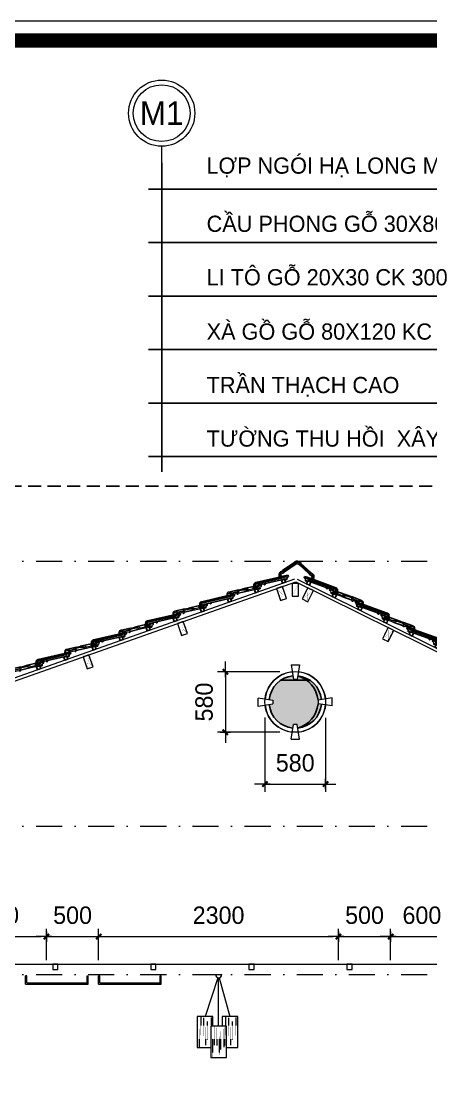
# Model space of a CAD drawing. Header units: millimetres. Extents: x 615730 to 2792744, y 139412 to 597571.
# Drawn here: x 1412371 to 1416297, y 294070 to 304290 of the extents above; entities that cross this region are included whole.
import ezdxf
from ezdxf.enums import TextEntityAlignment as Align

# ---------------------------------------------------------------- set-up
doc = ezdxf.new("R2010")
doc.units = ezdxf.units.MM
doc.header["$MEASUREMENT"] = 0
doc.header["$PDMODE"] = 34
for name, pattern in [('DASHDOT', [1, 0.5, -0.25, 0, -0.25]), ('DOT2', [0.125, 0, -0.125]), ('HIDDEN2', [0.1875, 0.125, -0.0625])]:
    doc.linetypes.add(name, pattern=pattern)
doc.layers.get('0').update_dxf_attribs({"lineweight": 5})
for name, color, linetype, lineweight in [('4', 4, 'Continuous', 18), ('B', 4, 'Continuous', 18), ('HATCH', 42, 'Continuous', 5), ('KITCHEN', 4, 'Continuous', 20), ('KT', 148, 'Continuous', 18), ('manh', 252, 'Continuous', 5), ('NetNho', 250, 'Continuous', 13), ('Sieu manh', 155, 'Continuous', 5), ('thay', 7, 'Continuous', 15), ('TIM TRUC', 149, 'DASHDOT', 9), ('VLIEU', 250, 'Continuous', 9)]:
    doc.layers.add(name, color=color, linetype=linetype, lineweight=lineweight)
for name, color, linetype in [('5', 42, 'Continuous'), ('7', 7, 'Continuous'), ('8', 8, 'Continuous'), ('CUADI', 40, 'Continuous'), ('DO', 1, 'Continuous'), ('H', 252, 'Continuous'), ('KICH THUOC', 148, 'Continuous'), ('NET MANH', 252, 'Continuous'), ('noi that', 29, 'Continuous'), ('TEXT', 2, 'Continuous'), ('thaydam', 42, 'Continuous')]:
    doc.layers.add(name, color=color, linetype=linetype)
doc.styles.add('CHUHOA', font='')
doc.styles.add('Ghi chu', font='')
doc.styles.add('VNI-AVO', font='vni-roms.shx')
doc.styles.get('CHUHOA').set_extended_font_data('.VnAvantH')
doc.styles.get('Ghi chu').set_extended_font_data('.VnAvantH')
doc.dimstyles.new('1-50b', dxfattribs={"dimtxt": 167, "dimasz": 50, "dimexe": 75, "dimexo": 150, "dimgap": 120, "dimtad": 1, "dimdec": 0, "dimzin": 12, "dimtxsty": 'VNI-AVO', "dimblk": ']', "dimcen": 0, "dimdle": 50, "dimclrd": 252, "dimclre": 252, "dimclrt": 2, "dimadec": 0, "dimazin": 0, "dimtfac": 1, "dimtdec": 0, "dimtix": 1, "dimtmove": 2, "dimatfit": 0, "dimldrblk": 'OPEN90', "dimfxl": 1, "dimlwd": -1, "dimlwe": -1, "dimarcsym": 0})

# ---------------------------------------------------------------- blocks, each defined once
blk = doc.blocks.new('A$C4A1B06D1')
at = {"layer": 'manh'}
blk.add_line((174, 895), (234, 895), dxfattribs=at)
for points in [[(0, 495), (0, 195), (129, 195)], [(150, 400), (150, 495), (0, 495)], [(238, 495), (238, 400)], [(279, 195), (388, 195), (388, 495), (238, 495)], [(129, 400), (129, 100), (279, 100), (279, 400), (129, 400)]]:
    blk.add_lwpolyline(points, dxfattribs=at)
blk.add_arc((204, 895), 30, 180, 0, dxfattribs=at)
at = {"layer": 'Sieu manh', "linetype": 'DOT2', "ltscale": 0.5}
for p, q in [((33, 488), (33, 315)), ((60, 481), (60, 309)), ((95, 446), (95, 273)), ((132, 483), (132, 310)), ((272, 488), (272, 315)), ((298, 481), (298, 309)), ((334, 446), (334, 273)), ((370, 483), (370, 310)), ((18, 373), (18, 200)), ((80, 392), (80, 220)), ((162, 393), (162, 220)), ((189, 386), (189, 214)), ((224, 351), (224, 178)), ((256, 373), (256, 200)), ((261, 388), (261, 215)), ((318, 392), (318, 220)), ((147, 278), (147, 105)), ((209, 297), (209, 125))]:
    blk.add_line(p, q, dxfattribs=at)
at = {"layer": 'Sieu manh'}
for points in [[(197, 866), (75, 495)], [(204, 400), (204, 865)], [(210, 866), (313, 495)]]:
    blk.add_lwpolyline(points, dxfattribs=at)
blk = doc.blocks.new('NGOI-TAY')
at = {"layer": '4'}
blk.add_line((-73903, 12424), (-73819, 12457), dxfattribs=at)
for points in [[(-73990, 12400), (-73962, 12411, -0.176175), (-73904, 12412), (-73811, 12449, -0.414214), (-73810, 12452), (-73802, 12455, -0.327197), (-73788, 12474), (-73791, 12481), (-73792, 12481), (-73795, 12488), (-73798, 12486, 0.414214), (-73801, 12480, -1), (-73806, 12478, 0.783018), (-73815, 12477), (-73819, 12457)], [(-74056, 12363, 0.03122), (-74078, 12371, 0.652394), (-74105, 12339), (-74106, 12338), (-74104, 12334, -0.414214), (-74102, 12333, 0.414214), (-74100, 12332), (-74095, 12334, 0.414214), (-74094, 12336), (-74097, 12345, -0.58715), (-74080, 12361, -0.037186), (-74057, 12352), (-74015, 12368, -0.414214), (-74009, 12366, 0.414214), (-74002, 12363, 0.414214), (-74000, 12369, -0.162278), (-74000, 12385), (-73998, 12392, -0.162278), (-73990, 12400)], [(-74014, 12380), (-74003, 12406), (-73966, 12420, -0.162278), (-73903, 12424, -3.222119)]]:
    blk.add_lwpolyline(points, format="xyb", dxfattribs=at)
blk.add_lwpolyline([(-74014, 12380), (-74056, 12363)], dxfattribs=at)
at = {"layer": '5'}
for p, q in [((-73621, 12589), (-73849, 12499)), ((-73580, 12594), (-73845, 12490)), ((-73583, 12588), (-73845, 12485)), ((-73826, 12476), (-73581, 12573)), ((-73597, 12599), (-73609, 12595)), ((-73603, 12594), (-73551, 12614)), ((-73567, 12580), (-73560, 12583)), ((-73546, 12602), (-73551, 12614)), ((-73856, 12451), (-73859, 12484)), ((-73846, 12449), (-73849, 12485)), ((-74003, 12406), (-74092, 12370)), ((-74060, 12365), (-74013, 12384)), ((-74001, 12374), (-73904, 12412)), ((-73862, 12467), (-73863, 12467)), ((-73857, 12451), (-73863, 12467)), ((-73856, 12451), (-73862, 12467)), ((-73856, 12451), (-73857, 12451)), ((-73857, 12451), (-73855, 12446)), ((-73851, 12445), (-73847, 12446))]:
    blk.add_line(p, q, dxfattribs=at)
for points in [[(-73855, 12495), (-73603, 12594, 0.414214), (-73602, 12595, -0.414214), (-73602, 12597)], [(-73571, 12610), (-73597, 12599, 1)], [(-73560, 12583), (-73558, 12577, -0.414214), (-73559, 12573), (-73573, 12568, -0.300021), (-73577, 12569), (-73581, 12573)], [(-73568, 12577), (-73569, 12572, -0.31059), (-73571, 12569, -1.592487)], [(-73847, 12446), (-73834, 12451, 0.306678), (-73831, 12456), (-73829, 12472, -0.306678), (-73826, 12476)], [(-73846, 12449, -0.25674), (-73829, 12470)], [(-73802, 12455), (-73800, 12449, -0.414214), (-73802, 12445), (-73816, 12440, -0.300021), (-73819, 12440), (-73823, 12444)]]:
    blk.add_lwpolyline(points, format="xyb", dxfattribs=at)
for points in [[(-73552, 12616), (-73602, 12597)], [(-73597, 12599), (-73571, 12610)], [(-73570, 12609), (-73566, 12600), (-73580, 12594), (-73583, 12588)], [(-73798, 12486), (-73828, 12474)], [(-73864, 12460), (-73966, 12420)], [(-73868, 12459), (-73864, 12439)]]:
    blk.add_lwpolyline(points, dxfattribs=at)
for centre, radius, start, end in [((-73567, 12578), 2, 111.4771, 201.4771), ((-73540, 12583), 20.2, 108.2652, 180.7368), ((-73842, 12477), 23, 114.3308, 206.1105), ((-73844, 12485), 15, 111.4771, 186.7336), ((-73844, 12485), 5, 111.4771, 186.7336), ((-73843, 12480), 5, 111.4771, 186.7336), ((-73771, 12492), 5, 21.4771, 111.4771), ((-73762, 12496), 5, 201.4771, 291.4771), ((-73762, 12496), 5, 291.4771, 21.4771), ((-73734, 12507), 25, 189.9402, 201.4771), ((-73855, 12445), 1, 21.4771, 111.4771), ((-73852, 12446), 2, 201.4771, 291.4771), ((-73848, 12448), 2, 291.4771, 21.4771)]:
    blk.add_arc(centre, radius, start, end, dxfattribs=at)
at = {"layer": '7'}
for points in [[(-73609, 12558), (-73582, 12572), (-73568, 12545), (-73595, 12531)], [(-73852, 12429), (-73825, 12443), (-73811, 12417), (-73838, 12402)]]:
    blk.add_lwpolyline(points, close=True, dxfattribs=at)
blk = doc.blocks.new(']')
for p, q in [((1, 0), (-1, 0)), ((0, 1), (0, -1))]:
    blk.add_line(p, q)
at = {"color": 9, "const_width": 0.4}
blk.add_lwpolyline([(-0.51, -0.51), (0.51, 0.51)], dxfattribs=at)
blk = doc.blocks.new('*D2482')
at = {"layer": 'DEFPOINTS', "color": 0, "ltscale": 10, "transparency": 16777216}
for p in [(1412613, 295510), (1411713, 295309), (1412613, 295135)]:
    blk.add_point(p, dxfattribs=at)
at = {"layer": 'KT', "color": 252, "ltscale": 10, "transparency": 16777216}
for p, q in [((1411713, 295459), (1411713, 295585)), ((1412613, 295285), (1412613, 295585)), ((1411763, 295510), (1412563, 295510))]:
    blk.add_line(p, q, dxfattribs=at)
at = {"layer": 'KT', "color": 252, "ltscale": 10, "transparency": 16777216, "xscale": 50, "yscale": 50, "zscale": 50, "rotation": 180}
blk.add_blockref(']', (1411713, 295510), dxfattribs=at)
at = {"layer": 'KT', "color": 252, "ltscale": 10, "transparency": 16777216, "xscale": 50, "yscale": 50, "zscale": 50}
blk.add_blockref(']', (1412613, 295510), dxfattribs=at)
at = {"layer": 'KT', "color": 2, "ltscale": 10, "transparency": 16777216, "insert": (1412163, 295714), "char_height": 167, "attachment_point": 5, "style": 'VNI-AVO'}
blk.add_mtext('900', dxfattribs=at)
blk = doc.blocks.new('_Open90')
at = {"color": 0, "linetype": 'ByBlock', "lineweight": -2}
for p, q in [((0, 0), (-1, 0)), ((-0.5, 0.5), (0, 0)), ((0, 0), (-0.5, -0.5))]:
    blk.add_line(p, q, dxfattribs=at)
blk = doc.blocks.new('*D2483')
at = {"layer": 'DEFPOINTS', "color": 0, "ltscale": 10, "transparency": 16777216}
for p in [(1413113, 295510), (1412613, 295135), (1413113, 295135)]:
    blk.add_point(p, dxfattribs=at)
at = {"layer": 'KT', "color": 252, "ltscale": 10, "transparency": 16777216}
for p, q in [((1412613, 295285), (1412613, 295585)), ((1413113, 295285), (1413113, 295585)), ((1412563, 295510), (1412513, 295510)), ((1412613, 295510), (1413113, 295510)), ((1413163, 295510), (1413213, 295510))]:
    blk.add_line(p, q, dxfattribs=at)
at = {"layer": 'KT', "color": 252, "ltscale": 10, "transparency": 16777216, "xscale": 50, "yscale": 50, "zscale": 50}
blk.add_blockref(']', (1412613, 295510), dxfattribs=at)
at = {"layer": 'KT', "color": 252, "ltscale": 10, "transparency": 16777216, "xscale": 50, "yscale": 50, "zscale": 50, "rotation": 180}
blk.add_blockref(']', (1413113, 295510), dxfattribs=at)
at = {"layer": 'KT', "color": 2, "ltscale": 10, "transparency": 16777216, "insert": (1412863, 295714), "char_height": 167, "attachment_point": 5, "style": 'VNI-AVO'}
blk.add_mtext('500', dxfattribs=at)
blk = doc.blocks.new('*D2484')
at = {"layer": 'DEFPOINTS', "color": 0, "ltscale": 10, "transparency": 16777216}
for p in [(1415413, 295510), (1413113, 295135), (1415413, 295135)]:
    blk.add_point(p, dxfattribs=at)
at = {"layer": 'KT', "color": 252, "ltscale": 10, "transparency": 16777216}
for p, q in [((1413113, 295285), (1413113, 295585)), ((1415413, 295285), (1415413, 295585)), ((1413163, 295510), (1415363, 295510))]:
    blk.add_line(p, q, dxfattribs=at)
at = {"layer": 'KT', "color": 252, "ltscale": 10, "transparency": 16777216, "xscale": 50, "yscale": 50, "zscale": 50, "rotation": 180}
blk.add_blockref(']', (1413113, 295510), dxfattribs=at)
at = {"layer": 'KT', "color": 252, "ltscale": 10, "transparency": 16777216, "xscale": 50, "yscale": 50, "zscale": 50}
blk.add_blockref(']', (1415413, 295510), dxfattribs=at)
at = {"layer": 'KT', "color": 2, "ltscale": 10, "transparency": 16777216, "insert": (1414263, 295714), "char_height": 167, "attachment_point": 5, "style": 'VNI-AVO'}
blk.add_mtext('2300', dxfattribs=at)
blk = doc.blocks.new('*D2485')
at = {"layer": 'DEFPOINTS', "color": 0, "ltscale": 10, "transparency": 16777216}
for p in [(1415913, 295510), (1415413, 295135), (1415913, 295135)]:
    blk.add_point(p, dxfattribs=at)
at = {"layer": 'KT', "color": 252, "ltscale": 10, "transparency": 16777216}
for p, q in [((1415413, 295285), (1415413, 295585)), ((1415913, 295285), (1415913, 295585)), ((1415363, 295510), (1415313, 295510)), ((1415413, 295510), (1415913, 295510)), ((1415963, 295510), (1416013, 295510))]:
    blk.add_line(p, q, dxfattribs=at)
at = {"layer": 'KT', "color": 252, "ltscale": 10, "transparency": 16777216, "xscale": 50, "yscale": 50, "zscale": 50}
blk.add_blockref(']', (1415413, 295510), dxfattribs=at)
at = {"layer": 'KT', "color": 252, "ltscale": 10, "transparency": 16777216, "xscale": 50, "yscale": 50, "zscale": 50, "rotation": 180}
blk.add_blockref(']', (1415913, 295510), dxfattribs=at)
at = {"layer": 'KT', "color": 2, "ltscale": 10, "transparency": 16777216, "insert": (1415663, 295714), "char_height": 167, "attachment_point": 5, "style": 'VNI-AVO'}
blk.add_mtext('500', dxfattribs=at)
blk = doc.blocks.new('*D2486')
at = {"layer": 'DEFPOINTS', "color": 0, "ltscale": 10, "transparency": 16777216}
for p in [(1416513, 295510), (1415913, 295135), (1416513, 295135)]:
    blk.add_point(p, dxfattribs=at)
at = {"layer": 'KT', "color": 252, "ltscale": 10, "transparency": 16777216}
for p, q in [((1415913, 295285), (1415913, 295585)), ((1416513, 295285), (1416513, 295585)), ((1415863, 295510), (1415813, 295510)), ((1415913, 295510), (1416513, 295510)), ((1416563, 295510), (1416613, 295510))]:
    blk.add_line(p, q, dxfattribs=at)
at = {"layer": 'KT', "color": 252, "ltscale": 10, "transparency": 16777216, "xscale": 50, "yscale": 50, "zscale": 50}
blk.add_blockref(']', (1415913, 295510), dxfattribs=at)
at = {"layer": 'KT', "color": 252, "ltscale": 10, "transparency": 16777216, "xscale": 50, "yscale": 50, "zscale": 50, "rotation": 180}
blk.add_blockref(']', (1416513, 295510), dxfattribs=at)
at = {"layer": 'KT', "color": 2, "ltscale": 10, "transparency": 16777216, "insert": (1416213, 295714), "char_height": 167, "attachment_point": 5, "style": 'VNI-AVO'}
blk.add_mtext('600', dxfattribs=at)
blk = doc.blocks.new('*D2538')
at = {"layer": 'DEFPOINTS', "color": 0, "ltscale": 10, "transparency": 16777216}
for p in [(1414708, 297761), (1415288, 297760), (1415288, 296973)]:
    blk.add_point(p, dxfattribs=at)
at = {"layer": 'KT', "color": 252, "ltscale": 10, "transparency": 16777216}
for p, q in [((1414708, 297611), (1414708, 296898)), ((1415288, 297610), (1415288, 296898)), ((1414658, 296973), (1414608, 296973)), ((1414708, 296973), (1415288, 296973)), ((1415338, 296973), (1415388, 296973))]:
    blk.add_line(p, q, dxfattribs=at)
at = {"layer": 'KT', "color": 252, "ltscale": 10, "transparency": 16777216, "xscale": 50, "yscale": 50, "zscale": 50}
blk.add_blockref(']', (1414708, 296973), dxfattribs=at)
at = {"layer": 'KT', "color": 252, "ltscale": 10, "transparency": 16777216, "xscale": 50, "yscale": 50, "zscale": 50, "rotation": 180}
blk.add_blockref(']', (1415288, 296973), dxfattribs=at)
at = {"layer": 'KT', "color": 2, "ltscale": 10, "transparency": 16777216, "insert": (1414998, 297176), "char_height": 167, "attachment_point": 5, "style": 'VNI-AVO'}
blk.add_mtext('580', dxfattribs=at)
blk = doc.blocks.new('*D2539')
at = {"layer": 'DEFPOINTS', "color": 0, "ltscale": 10, "transparency": 16777216}
for p in [(1414999, 298050), (1414328, 297470), (1414999, 297470)]:
    blk.add_point(p, dxfattribs=at)
at = {"layer": 'KT', "color": 252, "ltscale": 10, "transparency": 16777216}
for p, q in [((1414328, 298100), (1414328, 298150)), ((1414849, 298050), (1414253, 298050)), ((1414328, 298050), (1414328, 297470)), ((1414849, 297470), (1414253, 297470)), ((1414328, 297420), (1414328, 297370))]:
    blk.add_line(p, q, dxfattribs=at)
at = {"layer": 'KT', "color": 252, "ltscale": 10, "transparency": 16777216, "xscale": 50, "yscale": 50, "zscale": 50}
for p, rotation in [((1414328, 298050), 270), ((1414328, 297470), 90)]:
    blk.add_blockref(']', p, dxfattribs=dict(at, rotation=rotation))
at = {"layer": 'KT', "color": 2, "ltscale": 10, "transparency": 16777216, "insert": (1414125, 297760), "char_height": 167, "attachment_point": 5, "rotation": 90, "style": 'VNI-AVO'}
blk.add_mtext('580', dxfattribs=at)
blk = doc.blocks.new('Ghi chu vat lieu')
blk.add_circle((0, 700), 300)
at = {"layer": 'HATCH'}
blk.add_circle((0, 700), 350, dxfattribs=at)
at = {"layer": 'thay'}
blk.add_line((0, 0), (0, 350), dxfattribs=at)
at = {"layer": 'TEXT', "style": 'Ghi chu', "width": 1.961742}
blk.add_attdef('TRUC', text='', height=300, dxfattribs=at).set_placement((-295, 550), (295, 550), align=Align.FIT)
blk = doc.blocks.new('cvc')
at = {"layer": 'DO'}
blk.add_line((812950, 299967), (812950, 302932), dxfattribs=at)
at = {"layer": 'KICH THUOC'}
for p, q in [((812822, 302680), (816353, 302680)), ((812822, 302167), (816353, 302167)), ((812822, 301654), (816353, 301654)), ((812822, 301141), (816353, 301141)), ((812822, 300628), (816353, 300628)), ((812822, 300115), (816353, 300115))]:
    blk.add_line(p, q, dxfattribs=at)
at = {"layer": 'thaydam', "linetype": 'HIDDEN2', "ltscale": 1000}
blk.add_line((797794, 299831), (824797, 299831), dxfattribs=at)
at = {"layer": 'thay'}
ref = blk.add_blockref('Ghi chu vat lieu', (812950, 302773), dxfattribs=dict(at, xscale=0.9082386168447556, yscale=0.9082386168447556, zscale=0.9082386168447556))
ref.add_attrib('TRUC', 'M1', dxfattribs={"layer": 'TEXT', "height": 225, "style": 'Ghi chu'}).set_placement((812950, 303409), align=Align.MIDDLE_CENTER)
at = {"layer": 'TEXT', "style": 'CHUHOA'}
for s, p in [('lîp ngãi h¹ long mµu ®á', (813379, 302828)), ('CÇU PHONG Gç 30X80 CK 300', (813381, 302270)), ('LI T¤ Gç 20X30 CK 300', (813381, 301757)), ('Xµ Gå Gç 80X120 KC 900', (813381, 301236)), ('trÇn th¹ch cao', (813381, 300723)), ('T¦êNG THU HåI  X¢Y G¹CH', (813381, 300210))]:
    blk.add_text(s, height=155.52, dxfattribs=at).set_placement(p)

msp = doc.modelspace()

# ---------------------------------------------------------------- hatches: boundary and pattern name
at = {"layer": 'H', "ltscale": 10}
h = msp.add_hatch(color=253, dxfattribs=at)
h.set_gradient(color1=(173, 167, 159), color2=(173, 167, 159), one_color=1, tint=0.65)
h.paths.add_polyline_path([(1414749, 297737.4), (1414783.8, 297742.7), (1414783.8, 297778.4), (1414749, 297784.1, -0.3606447), (1414975.8, 298010.5), (1414980.9, 297976.5), (1415016.6, 297976.5), (1415022.2, 298010.5, -0.3110119), (1415217, 297778.4), (1415217, 297743, -0.3113866), (1415022.2, 297510.6), (1415016.6, 297544.6), (1414980.9, 297544.6), (1414975.8, 297510.6, -0.3610973)])
h = msp.add_hatch(color=253, dxfattribs=at)
h.set_gradient(color1=(173, 167, 159), color2=(173, 167, 159), one_color=1, tint=0.65)
h.paths.add_polyline_path([(1415022.2, 298010.5, -0.3611147), (1415248.9, 297783.6), (1415217, 297778.4, 0.3110119)])
h.paths.add_polyline_path([(1415217, 297742.7), (1415249, 297737.9, -0.3615305), (1415022.2, 297510.6, 0.3111168)])

# ---------------------------------------------------------------- linework, layer by layer
at = {"layer": '4', "extrusion": (1.73779e-06, -6.03038e-08, 1), "elevation": 2.1}
msp.add_lwpolyline([(1414858.3, 298961), (1414865.8, 298963.6, 0.4142136), (1414866.9, 298966.2, -0.5725124), (1414879.8, 298997.1, 0.2119494), (1414894.6, 299009.3), (1414996.2, 299079, -0.4144824), (1415038.5, 299076), (1415129.5, 298993, 0.2119494), (1415142.5, 298978.8, -0.5725124), (1415151, 298946.4, 0.4142136), (1415151.7, 298943.7), (1415158.8, 298940.1, 0.5517887), (1415146, 298988.2, -0.2349618), (1415138.5, 298997.9), (1415046.1, 299082.6, 0.4144824), (1414989.6, 299086.5), (1414886.4, 299015.4, -0.2349618), (1414877.6, 299006.9, 0.5517887)], format="xyb", close=True, dxfattribs=at)
at = {"layer": '8', "extrusion": (1.73779e-06, -6.03038e-08, 1), "elevation": 2.1}
msp.add_lwpolyline([(1415153.9, 298942.6, 0.647746), (1415166, 298933.3, 0.5439472), (1415149.9, 298997.5, -0.3613712), (1415148.5, 299002), (1415053.4, 299089.4, 0.5532969), (1414983.3, 299094.3), (1414877.1, 299020.9, -0.3613712), (1414875, 299016.6, 0.5439472), (1414850.1, 298955.2, 0.647746), (1414863.4, 298962.8, 0.5171482)], format="xyb", dxfattribs=at)
at = {"layer": 'B'}
for points, elevation in [([(1414858.4, 298734.7), (1414914.9, 298754.7), (1414875, 298867.8), (1414818.4, 298847.8)], -0.2), ([(1415065.1, 298748.7), (1415118.8, 298722), (1415172.2, 298829.5), (1415118.4, 298856.2)], -0.4), ([(1413907.8, 298398.8), (1413964.3, 298418.8), (1413924.4, 298532), (1413867.8, 298512)], -0.1), ([(1415835.6, 298366.7), (1415889.3, 298340), (1415942.6, 298447.5), (1415888.9, 298474.2)], -0.4), ([(1413002.8, 298079.1), (1413059.4, 298099.1), (1413019.4, 298212.2), (1412962.8, 298192.2)], -0.1)]:
    msp.add_lwpolyline(points, close=True, dxfattribs=dict(at, elevation=elevation))
msp.add_lwpolyline([(1414969.6, 298776.7), (1415029.6, 298776.7), (1415029.6, 298896.7), (1414969.6, 298896.7)], close=True, dxfattribs=at)
at = {"layer": 'CUADI'}
for centre, radius, start, end in [((1414998.9, 297760.6), 251, 95.29806, 174.62434), ((1414998.9, 297760.6), 251, 5.26932, 84.69091), ((1414951, 297753), 267.2, 5.45447, 74.55974), ((1414998.9, 297760.6), 251, 185.28389, 264.70194), ((1414951.1, 297768), 267.1, 285.43335, 354.56054), ((1414998.9, 297760.6), 251, 275.30909, 354.81496)]:
    msp.add_arc(centre, radius, start, end, dxfattribs=at)
at = {"layer": 'H', "const_width": 138.2}
msp.add_lwpolyline([(1398561.8, 285120.6), (1425564.7, 285120.6), (1425564.7, 304105.6), (1398561.8, 304105.6)], close=True, dxfattribs=at)
at = {"layer": 'HATCH'}
for p, q in [((1412412.7, 295054.9), (1412412.7, 295135)), ((1412412.7, 295054.9), (1412412.7, 295135)), ((1412422.7, 295135), (1412412.7, 295135)), ((1412412.7, 295054.9), (1413012.7, 295054.9)), ((1412422.7, 295064.9), (1412422.7, 295135)), ((1412422.7, 295064.9), (1413002.7, 295064.9)), ((1413002.7, 295064.9), (1413002.7, 295135)), ((1413002.7, 295135), (1413012.7, 295135)), ((1413012.7, 295054.9), (1413012.7, 295135)), ((1413112.7, 295054.9), (1413112.7, 295135)), ((1413112.7, 295054.9), (1413112.7, 295135)), ((1413122.7, 295135), (1413112.7, 295135)), ((1413112.7, 295054.9), (1413712.7, 295054.9)), ((1413122.7, 295064.9), (1413122.7, 295135)), ((1413122.7, 295064.9), (1413702.7, 295064.9)), ((1413702.7, 295064.9), (1413702.7, 295135)), ((1413702.7, 295135), (1413712.7, 295135)), ((1413712.7, 295054.9), (1413712.7, 295135))]:
    msp.add_line(p, q, dxfattribs=at)
msp.add_circle((1414998.9, 297760.6), 291, dxfattribs=at)
at = {"layer": 'KITCHEN'}
for p, q in [((1414959.7, 298116.1), (1415039.4, 298116.1)), ((1414959.7, 298116.1), (1414980.9, 297976.5)), ((1415039.4, 298116.1), (1415016.6, 297976.5)), ((1415016.6, 297976.5), (1414980.9, 297976.5)), ((1414644.1, 297801.2), (1414783.8, 297778.4)), ((1414644.1, 297716.8), (1414644.1, 297796.6)), ((1414644.1, 297721.5), (1414783.8, 297742.7)), ((1414783.8, 297778.4), (1414783.8, 297742.7)), ((1415351.1, 297800.3), (1415217, 297778.4)), ((1415217, 297778.4), (1415217, 297742.7)), ((1415351.1, 297722.4), (1415217, 297742.7)), ((1415351.1, 297722.4), (1415351.1, 297800.3)), ((1414959.7, 297405), (1414980.9, 297544.6)), ((1415016.6, 297544.6), (1414980.9, 297544.6)), ((1415039.4, 297405), (1415016.6, 297544.6)), ((1414959.7, 297405), (1415039.4, 297405))]:
    msp.add_line(p, q, dxfattribs=at)
for start, end in [(95.75705, 174.08602), (5.82232, 84.1434), (185.74484, 264.24295), (275.8566, 354.34039)]:
    msp.add_arc((1414998.9, 297760.6), 291, start, end, dxfattribs=at)
at = {"layer": 'NET MANH'}
msp.add_line((1414862.1, 297971), (1415135.8, 297971), dxfattribs=at)
at = {"layer": 'noi that', "ltscale": 10, "const_width": 1}
for points in [[(1411712.7, 295165), (1422812.8, 295164.9)], [(1411712.7, 295145), (1422812.8, 295144.9)]]:
    msp.add_lwpolyline(points, dxfattribs=at)
at = {"layer": 'thay'}
for p, q in [((1405613.2, 295627.4, -0.1), (1414993.4, 298941.5, -0.4)), ((1415016.8, 298940.1, -0.4), (1420765.5, 296089.8, -0.1)), ((1405613.2, 295595.6, -0.1), (1415003.4, 298913.2, -0.4)), ((1415003.4, 298913.2, -0.4), (1421014.4, 295932.9, -0.1))]:
    msp.add_line(p, q, dxfattribs=at)
at = {"layer": 'thay', "linetype": 'Continuous'}
msp.add_lwpolyline([(1398377.5, 284936.3), (1425749, 284936.3), (1425749, 304289.9), (1398377.5, 304289.9)], close=True, dxfattribs=at)
at = {"layer": 'thay'}
for points, elevation in [([(1412672.8, 295195.1), (1412722.8, 295195.1), (1412722.8, 295245.1), (1412672.8, 295245.1)], 199.5), ([(1413612.8, 295195.1), (1413662.8, 295195.1), (1413662.8, 295245.1), (1413612.8, 295245.1)], 199.5), ([(1414552.8, 295195.1), (1414602.8, 295195.1), (1414602.8, 295245.1), (1414552.8, 295245.1)], 199.5), ([(1415492.8, 295195.1), (1415542.8, 295195.1), (1415542.8, 295245.1), (1415492.8, 295245.1)], 398.9)]:
    msp.add_lwpolyline(points, close=True, dxfattribs=dict(at, elevation=elevation))
at = {"layer": 'TIM TRUC', "ltscale": 500}
for p, q in [((1399509.6, 299111.3), (1424900.4, 299111.3)), ((1399509.6, 296570.5), (1424900.4, 296570.5)), ((1399509.6, 295144.9), (1424900.4, 295144.9))]:
    msp.add_line(p, q, dxfattribs=at)
at = {"layer": 'TIM TRUC', "ltscale": 50}
for points, elevation in [([(1414858.4, 298734.7), (1414914.9, 298754.7), (1414875, 298867.8), (1414818.4, 298847.8)], -0.1), ([(1413907.8, 298398.8), (1413964.3, 298418.8), (1413924.4, 298532), (1413867.8, 298512)], -0.1), ([(1415835.6, 298366.7), (1415889.3, 298340), (1415942.6, 298447.5), (1415888.9, 298474.2)], -0.4), ([(1413002.8, 298079.1), (1413059.4, 298099.1), (1413019.4, 298212.2), (1412962.8, 298192.2)], -0.1)]:
    msp.add_lwpolyline(points, close=True, dxfattribs=dict(at, elevation=elevation))
at = {"layer": 'VLIEU'}
msp.add_line((1411712.7, 295245.1, -0.3), (1422812.8, 295245.1), dxfattribs=at)
at = {"layer": 'VLIEU', "ltscale": 10, "const_width": 1}
for points, elevation in [([(1414818.4, 298847.8), (1414914.9, 298754.7)], -0.1), ([(1414858.4, 298734.7), (1414875, 298867.8)], -0.1), ([(1415065.1, 298748.7), (1415172.2, 298829.5)], -0.4), ([(1415118.4, 298856.2), (1415118.8, 298722)], -0.4), ([(1415835.6, 298366.7), (1415942.6, 298447.5)], -0.4), ([(1415888.9, 298474.2), (1415889.3, 298340)], -0.4)]:
    msp.add_lwpolyline(points, dxfattribs=dict(at, elevation=elevation))
for points in [[(1414969.6, 298896.7), (1415029.6, 298776.7)], [(1414969.6, 298776.7), (1415029.6, 298896.7)], [(1413907.8, 298398.8), (1413924.4, 298532)], [(1413867.8, 298512), (1413964.3, 298418.8)], [(1412962.8, 298192.2), (1413059.4, 298099.1)], [(1413002.8, 298079.1), (1413019.4, 298212.2)]]:
    msp.add_lwpolyline(points, dxfattribs=at)

# ---------------------------------------------------------------- block references
at = {"extrusion": (2.78981e-05, 1.30808e-05, 1)}
for p, rotation in [((1485822.5, 275665.8, 43), 351.5301213005762), ((1485303.9, 275482.6, 43), 351.5301213005762), ((1484785.3, 275299.3, 43), 351.5301213005998), ((1484266.7, 275116.1, 43), 351.5301213005998), ((1483734, 274927.9, 43), 351.5301213005998)]:
    msp.add_blockref('NGOI-TAY', p, dxfattribs=dict(at, rotation=rotation))
at = {"extrusion": (-3.36382e-05, 1.54578e-05, 1), "xscale": -1, "rotation": 1.561546083713203}
for p in [(1341907.3, 284349.7, -43.3), (1342400.1, 284105.5, -43.3), (1342892.9, 283861.2, -43.3)]:
    msp.add_blockref('NGOI-TAY', p, dxfattribs=at)
at = {"layer": 'KT'}
msp.add_blockref('cvc', (600767.4, 0), dxfattribs=at)
at = {"layer": 'NetNho'}
msp.add_blockref('A$C4A1B06D1', (1414058.9, 294249.9), dxfattribs=at)

# ---------------------------------------------------------------- dimensions: what is measured, and where the dimension line sits
at = {"layer": 'KT', "ltscale": 10}
dim = msp.add_linear_dim(base=(1414328.1, 297469.5), p1=(1414998.7, 298049.6), p2=(1414998.9, 297469.5), angle=90, dimstyle='1-50b', dxfattribs=at)
dim.commit()
dim.dimension.update_dxf_attribs({"geometry": '*D2539', "text_midpoint": (1414124.6, 297759.6)})
for base, p1, p2, picture, middle in [((1415288, 296972.6), (1414707.9, 297760.6), (1415288, 297760.3), '*D2538', (1414997.9, 297176.1)), ((1412612.7, 295510.3), (1411712.7, 295309.2), (1412612.7, 295135), '*D2482', (1412162.7, 295713.8)), ((1413112.7, 295510.3), (1412612.7, 295135), (1413112.7, 295134.9), '*D2483', (1412862.7, 295713.8)), ((1415413.1774, 295510.2631), (1413112.6901, 295134.9482), (1415413.1774, 295134.9491), '*D2484', (1414262.9337, 295713.7631)), ((1415913.2, 295510.3), (1415413.2, 295134.9), (1415913.2, 295134.9), '*D2485', (1415663.2, 295713.8)), ((1416513, 295510.3), (1415913.2, 295134.9), (1416513, 295134.9), '*D2486', (1416213.1, 295713.8))]:
    dim = msp.add_linear_dim(base=base, p1=p1, p2=p2, dimstyle='1-50b', dxfattribs=at)
    dim.commit()
    dim.dimension.update_dxf_attribs({"geometry": picture, "text_midpoint": middle})

doc.saveas('drawing.dxf')
